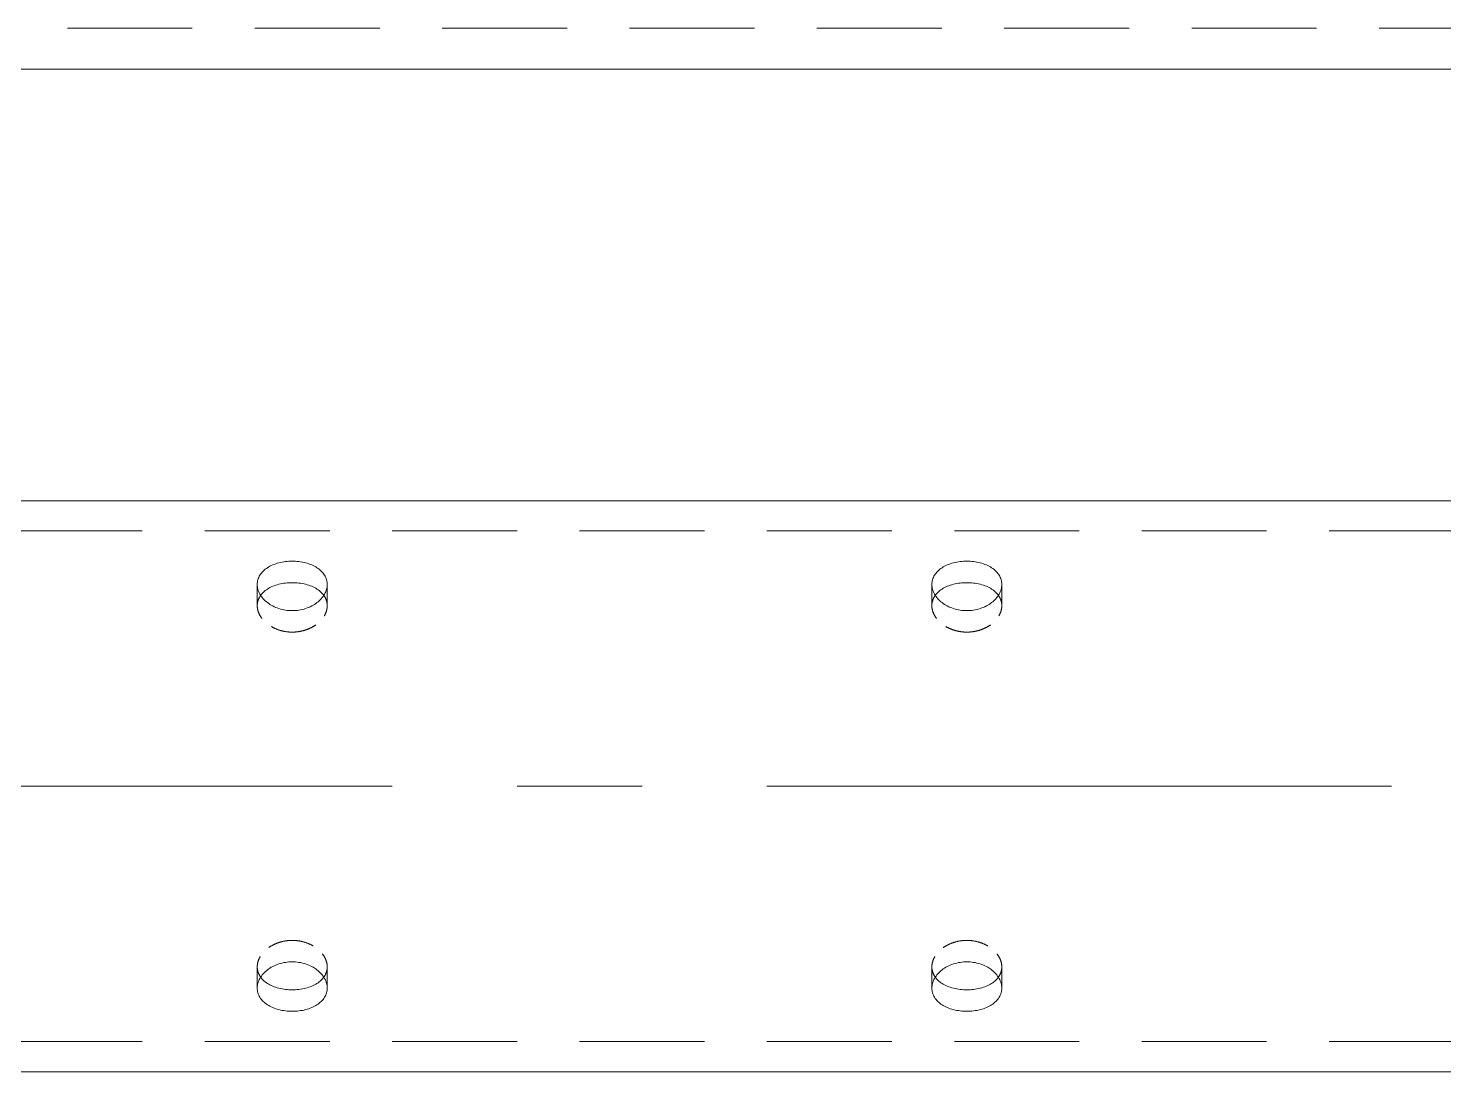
# Model space of a CAD drawing. Header units: millimetres. Extents: x -46397 to 283259, y -8690 to 23983.
# Drawn here: x 2265.3 to 2548.6, y 557.1 to 766 of the extents above; entities that cross this region are included whole.
import ezdxf

# ---------------------------------------------------------------- set-up
doc = ezdxf.new("R2010")
doc.units = ezdxf.units.MM
doc.linetypes.add('CENTER', pattern=[2, 1.25, -0.25, 0.25, -0.25])
doc.linetypes.add('HIDDENX2', pattern=[0.75, 0.5, -0.25])
doc.layers.add('DUONGTAM', color=1, linetype='CENTER', lineweight=0)
doc.layers.add('flashshoot', color=7, linetype='Continuous')

# ---------------------------------------------------------------- blocks, each defined once
blk = doc.blocks.new('A$C90275d84')
at = {"color": 1, "linetype": 'HIDDENX2', "lineweight": 0, "ltscale": 50}
blk.add_line((101.37, 1960), (101.37, -3000), dxfattribs=at)
at = {"color": 2, "linetype": 'Continuous', "lineweight": 0, "ltscale": 10}
blk.add_line((109.55, 1960), (109.55, -3000), dxfattribs=at)
blk = doc.blocks.new('A$C709efb1f')
at = {"color": 150, "linetype": 'Continuous', "lineweight": 0, "ltscale": 10}
for p, q in [((195.98, 1125), (195.98, -3000)), ((310.28, 1125), (310.28, -3000))]:
    blk.add_line(p, q, dxfattribs=at)
at = {"color": 1, "linetype": 'HIDDENX2', "lineweight": 0, "ltscale": 50}
for p, q in [((202, 1125), (202, -3000)), ((304.26, 1125), (304.26, -3000))]:
    blk.add_line(p, q, dxfattribs=at)
at = {"color": 1, "linetype": 'HIDDENX2', "lineweight": 0, "ltscale": 10}
for p, q in [((212.72, -953), (216.98, -953)), ((289.29, -953), (293.54, -953)), ((212.72, -967), (216.98, -967)), ((289.29, -967), (293.54, -967)), ((212.72, -1088), (216.98, -1088)), ((289.29, -1088), (293.54, -1088)), ((212.72, -1102), (216.98, -1102)), ((289.29, -1102), (293.54, -1102))]:
    blk.add_line(p, q, dxfattribs=at)
at = {"color": 150, "linetype": 'Continuous', "lineweight": 0, "ltscale": 10}
for points, knots in [([(217.97, -960), (217.97, -960.44), (217.94, -960.89), (217.8, -961.8), (217.69, -962.25), (217.41, -963.11), (217.24, -963.52), (216.84, -964.29), (216.61, -964.64), (216.13, -965.26), (215.87, -965.55), (215.29, -966.07), (214.98, -966.29), (214.34, -966.65), (214.01, -966.78), (213.36, -966.96), (213.03, -967), (212.41, -967), (212.09, -966.96), (211.47, -966.78), (211.16, -966.65), (210.58, -966.29), (210.3, -966.07), (209.8, -965.55), (209.57, -965.26), (209.17, -964.64), (208.99, -964.29), (208.66, -963.52), (208.52, -963.11), (208.3, -962.25), (208.21, -961.8), (208.1, -960.89), (208.07, -960.44), (208.07, -959.56), (208.1, -959.11), (208.21, -958.2), (208.3, -957.75), (208.52, -956.89), (208.66, -956.48), (208.99, -955.71), (209.17, -955.36), (209.57, -954.74), (209.8, -954.45), (210.3, -953.93), (210.58, -953.71), (211.16, -953.35), (211.47, -953.22), (212.09, -953.04), (212.41, -953), (213.03, -953), (213.36, -953.04), (214.01, -953.22), (214.34, -953.35), (214.98, -953.71), (215.29, -953.93), (215.87, -954.45), (216.13, -954.74), (216.61, -955.36), (216.84, -955.71), (217.24, -956.48), (217.41, -956.89), (217.69, -957.75), (217.8, -958.2), (217.94, -959.11), (217.97, -959.56), (217.97, -960)], [0, 0, 0, 0, 1.319832, 1.319832, 2.639664, 2.639664, 3.959497, 3.959497, 5.279329, 5.279329, 6.599151, 6.599151, 7.918973, 7.918973, 9.238795, 9.238795, 10.558617, 10.558617, 11.878439, 11.878439, 13.198261, 13.198261, 14.518084, 14.518084, 15.837906, 15.837906, 17.157738, 17.157738, 18.47757, 18.47757, 19.797402, 19.797402, 21.117235, 21.117235, 22.437067, 22.437067, 23.756899, 23.756899, 25.076731, 25.076731, 26.396564, 26.396564, 27.716386, 27.716386, 29.036208, 29.036208, 30.35603, 30.35603, 31.675852, 31.675852, 32.995674, 32.995674, 34.315496, 34.315496, 35.635318, 35.635318, 36.95514, 36.95514, 38.274973, 38.274973, 39.594805, 39.594805, 40.914637, 40.914637, 42.234469, 42.234469, 42.234469, 42.234469]), ([(214.91, -953.68), (214.7, -953.83), (214.5, -954), (214.07, -954.45), (213.84, -954.74), (213.45, -955.36), (213.26, -955.71), (212.94, -956.48), (212.81, -956.89), (212.58, -957.75), (212.5, -958.2), (212.39, -959.11), (212.37, -959.56), (212.37, -960.44), (212.39, -960.89), (212.5, -961.8), (212.58, -962.25), (212.81, -963.11), (212.94, -963.52), (213.26, -964.29), (213.45, -964.64), (213.84, -965.26), (214.07, -965.55), (214.5, -966), (214.7, -966.17), (214.91, -966.32)], [13.547032, 13.547032, 13.547032, 13.547032, 14.522015, 14.522015, 15.842193, 15.842193, 17.162386, 17.162386, 18.48258, 18.48258, 19.802773, 19.802773, 21.122966, 21.122966, 22.44316, 22.44316, 23.763353, 23.763353, 25.083546, 25.083546, 26.40374, 26.40374, 27.723917, 27.723917, 28.6989, 28.6989, 28.6989, 28.6989]), ([(288.29, -960), (288.29, -959.56), (288.32, -959.11), (288.46, -958.2), (288.57, -957.75), (288.85, -956.89), (289.03, -956.48), (289.43, -955.71), (289.65, -955.36), (290.13, -954.74), (290.4, -954.45), (290.97, -953.93), (291.28, -953.71), (291.92, -953.35), (292.25, -953.22), (292.91, -953.04), (293.23, -953), (293.85, -953), (294.17, -953.04), (294.8, -953.22), (295.1, -953.35), (295.68, -953.71), (295.96, -953.93), (296.46, -954.45), (296.69, -954.74), (297.09, -955.36), (297.28, -955.71), (297.6, -956.48), (297.74, -956.89), (297.97, -957.75), (298.05, -958.2), (298.16, -959.11), (298.19, -959.56), (298.19, -960.44), (298.16, -960.89), (298.05, -961.8), (297.97, -962.25), (297.74, -963.11), (297.6, -963.52), (297.28, -964.29), (297.09, -964.64), (296.69, -965.26), (296.46, -965.55), (295.96, -966.07), (295.68, -966.29), (295.1, -966.65), (294.8, -966.78), (294.17, -966.96), (293.85, -967), (293.23, -967), (292.91, -966.96), (292.25, -966.78), (291.92, -966.65), (291.28, -966.29), (290.97, -966.07), (290.4, -965.55), (290.13, -965.26), (289.65, -964.64), (289.43, -964.29), (289.03, -963.52), (288.85, -963.11), (288.57, -962.25), (288.46, -961.8), (288.32, -960.89), (288.29, -960.44), (288.29, -960)], [0, 0, 0, 0, 1.319832, 1.319832, 2.639664, 2.639664, 3.959497, 3.959497, 5.279329, 5.279329, 6.599151, 6.599151, 7.918973, 7.918973, 9.238795, 9.238795, 10.558617, 10.558617, 11.878439, 11.878439, 13.198261, 13.198261, 14.518084, 14.518084, 15.837906, 15.837906, 17.157738, 17.157738, 18.47757, 18.47757, 19.797402, 19.797402, 21.117235, 21.117235, 22.437067, 22.437067, 23.756899, 23.756899, 25.076731, 25.076731, 26.396564, 26.396564, 27.716386, 27.716386, 29.036208, 29.036208, 30.35603, 30.35603, 31.675852, 31.675852, 32.995674, 32.995674, 34.315496, 34.315496, 35.635318, 35.635318, 36.95514, 36.95514, 38.274973, 38.274973, 39.594805, 39.594805, 40.914637, 40.914637, 42.234469, 42.234469, 42.234469, 42.234469]), ([(291.35, -966.32), (291.56, -966.17), (291.76, -966), (292.19, -965.55), (292.42, -965.26), (292.81, -964.64), (293, -964.29), (293.32, -963.52), (293.46, -963.11), (293.68, -962.25), (293.76, -961.8), (293.87, -960.89), (293.9, -960.44), (293.9, -959.56), (293.87, -959.11), (293.76, -958.2), (293.68, -957.75), (293.46, -956.89), (293.32, -956.48), (293, -955.71), (292.81, -955.36), (292.42, -954.74), (292.19, -954.45), (291.76, -954), (291.56, -953.83), (291.35, -953.68)], [13.547032, 13.547032, 13.547032, 13.547032, 14.522015, 14.522015, 15.842193, 15.842193, 17.162386, 17.162386, 18.48258, 18.48258, 19.802773, 19.802773, 21.122966, 21.122966, 22.44316, 22.44316, 23.763353, 23.763353, 25.083546, 25.083546, 26.40374, 26.40374, 27.723917, 27.723917, 28.6989, 28.6989, 28.6989, 28.6989]), ([(217.97, -1095), (217.97, -1095.44), (217.94, -1095.89), (217.8, -1096.8), (217.69, -1097.25), (217.41, -1098.11), (217.24, -1098.52), (216.84, -1099.29), (216.61, -1099.64), (216.13, -1100.26), (215.87, -1100.55), (215.29, -1101.07), (214.98, -1101.29), (214.34, -1101.65), (214.01, -1101.78), (213.36, -1101.96), (213.03, -1102), (212.41, -1102), (212.09, -1101.96), (211.47, -1101.78), (211.16, -1101.65), (210.58, -1101.29), (210.3, -1101.07), (209.8, -1100.55), (209.57, -1100.26), (209.17, -1099.64), (208.99, -1099.29), (208.66, -1098.52), (208.52, -1098.11), (208.3, -1097.25), (208.21, -1096.8), (208.1, -1095.89), (208.07, -1095.44), (208.07, -1094.56), (208.1, -1094.11), (208.21, -1093.2), (208.3, -1092.75), (208.52, -1091.89), (208.66, -1091.48), (208.99, -1090.71), (209.17, -1090.36), (209.57, -1089.74), (209.8, -1089.45), (210.3, -1088.93), (210.58, -1088.71), (211.16, -1088.35), (211.47, -1088.22), (212.09, -1088.04), (212.41, -1088), (213.03, -1088), (213.36, -1088.04), (214.01, -1088.22), (214.34, -1088.35), (214.98, -1088.71), (215.29, -1088.93), (215.87, -1089.45), (216.13, -1089.74), (216.61, -1090.36), (216.84, -1090.71), (217.24, -1091.48), (217.41, -1091.89), (217.69, -1092.75), (217.8, -1093.2), (217.94, -1094.11), (217.97, -1094.56), (217.97, -1095)], [0, 0, 0, 0, 1.319832, 1.319832, 2.639664, 2.639664, 3.959497, 3.959497, 5.279329, 5.279329, 6.599151, 6.599151, 7.918973, 7.918973, 9.238795, 9.238795, 10.558617, 10.558617, 11.878439, 11.878439, 13.198261, 13.198261, 14.518084, 14.518084, 15.837906, 15.837906, 17.157738, 17.157738, 18.47757, 18.47757, 19.797402, 19.797402, 21.117235, 21.117235, 22.437067, 22.437067, 23.756899, 23.756899, 25.076731, 25.076731, 26.396564, 26.396564, 27.716386, 27.716386, 29.036208, 29.036208, 30.35603, 30.35603, 31.675852, 31.675852, 32.995674, 32.995674, 34.315496, 34.315496, 35.635318, 35.635318, 36.95514, 36.95514, 38.274973, 38.274973, 39.594805, 39.594805, 40.914637, 40.914637, 42.234469, 42.234469, 42.234469, 42.234469]), ([(214.91, -1088.68), (214.7, -1088.83), (214.5, -1089), (214.07, -1089.45), (213.84, -1089.74), (213.45, -1090.36), (213.26, -1090.71), (212.94, -1091.48), (212.81, -1091.89), (212.58, -1092.75), (212.5, -1093.2), (212.39, -1094.11), (212.37, -1094.56), (212.37, -1095.44), (212.39, -1095.89), (212.5, -1096.8), (212.58, -1097.25), (212.81, -1098.11), (212.94, -1098.52), (213.26, -1099.29), (213.45, -1099.64), (213.84, -1100.26), (214.07, -1100.55), (214.5, -1101), (214.7, -1101.17), (214.91, -1101.32)], [13.547032, 13.547032, 13.547032, 13.547032, 14.522015, 14.522015, 15.842193, 15.842193, 17.162386, 17.162386, 18.48258, 18.48258, 19.802773, 19.802773, 21.122966, 21.122966, 22.44316, 22.44316, 23.763353, 23.763353, 25.083546, 25.083546, 26.40374, 26.40374, 27.723917, 27.723917, 28.6989, 28.6989, 28.6989, 28.6989]), ([(288.29, -1095), (288.29, -1094.56), (288.32, -1094.11), (288.46, -1093.2), (288.57, -1092.75), (288.85, -1091.89), (289.03, -1091.48), (289.43, -1090.71), (289.65, -1090.36), (290.13, -1089.74), (290.4, -1089.45), (290.97, -1088.93), (291.28, -1088.71), (291.92, -1088.35), (292.25, -1088.22), (292.91, -1088.04), (293.23, -1088), (293.85, -1088), (294.17, -1088.04), (294.8, -1088.22), (295.1, -1088.35), (295.68, -1088.71), (295.96, -1088.93), (296.46, -1089.45), (296.69, -1089.74), (297.09, -1090.36), (297.28, -1090.71), (297.6, -1091.48), (297.74, -1091.89), (297.97, -1092.75), (298.05, -1093.2), (298.16, -1094.11), (298.19, -1094.56), (298.19, -1095.44), (298.16, -1095.89), (298.05, -1096.8), (297.97, -1097.25), (297.74, -1098.11), (297.6, -1098.52), (297.28, -1099.29), (297.09, -1099.64), (296.69, -1100.26), (296.46, -1100.55), (295.96, -1101.07), (295.68, -1101.29), (295.1, -1101.65), (294.8, -1101.78), (294.17, -1101.96), (293.85, -1102), (293.23, -1102), (292.91, -1101.96), (292.25, -1101.78), (291.92, -1101.65), (291.28, -1101.29), (290.97, -1101.07), (290.4, -1100.55), (290.13, -1100.26), (289.65, -1099.64), (289.43, -1099.29), (289.03, -1098.52), (288.85, -1098.11), (288.57, -1097.25), (288.46, -1096.8), (288.32, -1095.89), (288.29, -1095.44), (288.29, -1095)], [0, 0, 0, 0, 1.319832, 1.319832, 2.639664, 2.639664, 3.959497, 3.959497, 5.279329, 5.279329, 6.599151, 6.599151, 7.918973, 7.918973, 9.238795, 9.238795, 10.558617, 10.558617, 11.878439, 11.878439, 13.198261, 13.198261, 14.518084, 14.518084, 15.837906, 15.837906, 17.157738, 17.157738, 18.47757, 18.47757, 19.797402, 19.797402, 21.117235, 21.117235, 22.437067, 22.437067, 23.756899, 23.756899, 25.076731, 25.076731, 26.396564, 26.396564, 27.716386, 27.716386, 29.036208, 29.036208, 30.35603, 30.35603, 31.675852, 31.675852, 32.995674, 32.995674, 34.315496, 34.315496, 35.635318, 35.635318, 36.95514, 36.95514, 38.274973, 38.274973, 39.594805, 39.594805, 40.914637, 40.914637, 42.234469, 42.234469, 42.234469, 42.234469]), ([(291.35, -1101.32), (291.56, -1101.17), (291.76, -1101), (292.19, -1100.55), (292.42, -1100.26), (292.81, -1099.64), (293, -1099.29), (293.32, -1098.52), (293.46, -1098.11), (293.68, -1097.25), (293.76, -1096.8), (293.87, -1095.89), (293.9, -1095.44), (293.9, -1094.56), (293.87, -1094.11), (293.76, -1093.2), (293.68, -1092.75), (293.46, -1091.89), (293.32, -1091.48), (293, -1090.71), (292.81, -1090.36), (292.42, -1089.74), (292.19, -1089.45), (291.76, -1089), (291.56, -1088.83), (291.35, -1088.68)], [13.547032, 13.547032, 13.547032, 13.547032, 14.522015, 14.522015, 15.842193, 15.842193, 17.162386, 17.162386, 18.48258, 18.48258, 19.802773, 19.802773, 21.122966, 21.122966, 22.44316, 22.44316, 23.763353, 23.763353, 25.083546, 25.083546, 26.40374, 26.40374, 27.723917, 27.723917, 28.6989, 28.6989, 28.6989, 28.6989])]:
    blk.add_open_spline(points, degree=3, knots=knots, dxfattribs=at)
at = {"color": 1, "linetype": 'HIDDENX2', "lineweight": 0, "ltscale": 10}
for points, knots in [([(222.27, -960), (222.27, -959.56), (222.23, -959.11), (222.09, -958.2), (221.98, -957.75), (221.7, -956.89), (221.52, -956.48), (221.12, -955.71), (220.89, -955.36), (220.41, -954.74), (220.14, -954.45), (219.55, -953.93), (219.24, -953.71), (218.6, -953.35), (218.27, -953.22), (217.61, -953.04), (217.29, -953), (216.67, -953), (216.35, -953.04), (215.73, -953.22), (215.42, -953.35), (215.06, -953.58), (214.98, -953.63), (214.91, -953.68)], [0, 0, 0, 0, 1.320193, 1.320193, 2.640387, 2.640387, 3.96058, 3.96058, 5.280773, 5.280773, 6.600951, 6.600951, 7.921128, 7.921128, 9.241306, 9.241306, 10.561483, 10.561483, 11.881661, 11.881661, 13.201838, 13.201838, 13.547032, 13.547032, 13.547032, 13.547032]), ([(291.35, -953.68), (291.28, -953.63), (291.21, -953.58), (290.84, -953.35), (290.54, -953.22), (289.91, -953.04), (289.6, -953), (288.97, -953), (288.65, -953.04), (287.99, -953.22), (287.66, -953.35), (287.02, -953.71), (286.71, -953.93), (286.13, -954.45), (285.86, -954.74), (285.38, -955.36), (285.15, -955.71), (284.74, -956.48), (284.57, -956.89), (284.28, -957.75), (284.17, -958.2), (284.03, -959.11), (284, -959.56), (284, -960)], [28.6989, 28.6989, 28.6989, 28.6989, 29.044094, 29.044094, 30.364272, 30.364272, 31.684449, 31.684449, 33.004627, 33.004627, 34.324804, 34.324804, 35.644982, 35.644982, 36.965159, 36.965159, 38.285352, 38.285352, 39.605546, 39.605546, 40.925739, 40.925739, 42.245932, 42.245932, 42.245932, 42.245932]), ([(214.91, -966.32), (214.98, -966.37), (215.06, -966.42), (215.42, -966.65), (215.73, -966.78), (216.35, -966.96), (216.67, -967), (217.29, -967), (217.61, -966.96), (218.27, -966.78), (218.6, -966.65), (219.24, -966.29), (219.55, -966.07), (220.14, -965.55), (220.41, -965.26), (220.89, -964.64), (221.12, -964.29), (221.52, -963.52), (221.7, -963.11), (221.98, -962.25), (222.09, -961.8), (222.23, -960.89), (222.27, -960.44), (222.27, -960)], [28.6989, 28.6989, 28.6989, 28.6989, 29.044094, 29.044094, 30.364272, 30.364272, 31.684449, 31.684449, 33.004627, 33.004627, 34.324804, 34.324804, 35.644982, 35.644982, 36.965159, 36.965159, 38.285352, 38.285352, 39.605546, 39.605546, 40.925739, 40.925739, 42.245932, 42.245932, 42.245932, 42.245932]), ([(284, -960), (284, -960.44), (284.03, -960.89), (284.17, -961.8), (284.28, -962.25), (284.57, -963.11), (284.74, -963.52), (285.15, -964.29), (285.38, -964.64), (285.86, -965.26), (286.13, -965.55), (286.71, -966.07), (287.02, -966.29), (287.66, -966.65), (287.99, -966.78), (288.65, -966.96), (288.97, -967), (289.6, -967), (289.91, -966.96), (290.54, -966.78), (290.84, -966.65), (291.21, -966.42), (291.28, -966.37), (291.35, -966.32)], [0, 0, 0, 0, 1.320193, 1.320193, 2.640387, 2.640387, 3.96058, 3.96058, 5.280773, 5.280773, 6.600951, 6.600951, 7.921128, 7.921128, 9.241306, 9.241306, 10.561483, 10.561483, 11.881661, 11.881661, 13.201838, 13.201838, 13.547032, 13.547032, 13.547032, 13.547032]), ([(222.27, -1095), (222.27, -1094.56), (222.23, -1094.11), (222.09, -1093.2), (221.98, -1092.75), (221.7, -1091.89), (221.52, -1091.48), (221.12, -1090.71), (220.89, -1090.36), (220.41, -1089.74), (220.14, -1089.45), (219.55, -1088.93), (219.24, -1088.71), (218.6, -1088.35), (218.27, -1088.22), (217.61, -1088.04), (217.29, -1088), (216.67, -1088), (216.35, -1088.04), (215.73, -1088.22), (215.42, -1088.35), (215.06, -1088.58), (214.98, -1088.63), (214.91, -1088.68)], [0, 0, 0, 0, 1.320193, 1.320193, 2.640387, 2.640387, 3.96058, 3.96058, 5.280773, 5.280773, 6.600951, 6.600951, 7.921128, 7.921128, 9.241306, 9.241306, 10.561483, 10.561483, 11.881661, 11.881661, 13.201838, 13.201838, 13.547032, 13.547032, 13.547032, 13.547032]), ([(291.35, -1088.68), (291.28, -1088.63), (291.21, -1088.58), (290.84, -1088.35), (290.54, -1088.22), (289.91, -1088.04), (289.6, -1088), (288.97, -1088), (288.65, -1088.04), (287.99, -1088.22), (287.66, -1088.35), (287.02, -1088.71), (286.71, -1088.93), (286.13, -1089.45), (285.86, -1089.74), (285.38, -1090.36), (285.15, -1090.71), (284.74, -1091.48), (284.57, -1091.89), (284.28, -1092.75), (284.17, -1093.2), (284.03, -1094.11), (284, -1094.56), (284, -1095)], [28.6989, 28.6989, 28.6989, 28.6989, 29.044094, 29.044094, 30.364272, 30.364272, 31.684449, 31.684449, 33.004627, 33.004627, 34.324804, 34.324804, 35.644982, 35.644982, 36.965159, 36.965159, 38.285352, 38.285352, 39.605546, 39.605546, 40.925739, 40.925739, 42.245932, 42.245932, 42.245932, 42.245932]), ([(214.91, -1101.32), (214.98, -1101.37), (215.06, -1101.42), (215.42, -1101.65), (215.73, -1101.78), (216.35, -1101.96), (216.67, -1102), (217.29, -1102), (217.61, -1101.96), (218.27, -1101.78), (218.6, -1101.65), (219.24, -1101.29), (219.55, -1101.07), (220.14, -1100.55), (220.41, -1100.26), (220.89, -1099.64), (221.12, -1099.29), (221.52, -1098.52), (221.7, -1098.11), (221.98, -1097.25), (222.09, -1096.8), (222.23, -1095.89), (222.27, -1095.44), (222.27, -1095)], [28.6989, 28.6989, 28.6989, 28.6989, 29.044094, 29.044094, 30.364272, 30.364272, 31.684449, 31.684449, 33.004627, 33.004627, 34.324804, 34.324804, 35.644982, 35.644982, 36.965159, 36.965159, 38.285352, 38.285352, 39.605546, 39.605546, 40.925739, 40.925739, 42.245932, 42.245932, 42.245932, 42.245932]), ([(284, -1095), (284, -1095.44), (284.03, -1095.89), (284.17, -1096.8), (284.28, -1097.25), (284.57, -1098.11), (284.74, -1098.52), (285.15, -1099.29), (285.38, -1099.64), (285.86, -1100.26), (286.13, -1100.55), (286.71, -1101.07), (287.02, -1101.29), (287.66, -1101.65), (287.99, -1101.78), (288.65, -1101.96), (288.97, -1102), (289.6, -1102), (289.91, -1101.96), (290.54, -1101.78), (290.84, -1101.65), (291.21, -1101.42), (291.28, -1101.37), (291.35, -1101.32)], [0, 0, 0, 0, 1.320193, 1.320193, 2.640387, 2.640387, 3.96058, 3.96058, 5.280773, 5.280773, 6.600951, 6.600951, 7.921128, 7.921128, 9.241306, 9.241306, 10.561483, 10.561483, 11.881661, 11.881661, 13.201838, 13.201838, 13.547032, 13.547032, 13.547032, 13.547032])]:
    blk.add_open_spline(points, degree=3, knots=knots, dxfattribs=at)
at = {"layer": 'DUONGTAM', "ltscale": 100}
blk.add_line((253.13, 1125), (253.13, -3000), dxfattribs=at)

msp = doc.modelspace()

# ---------------------------------------------------------------- block references
at = {"layer": 'flashshoot', "rotation": 270}
for name in ['A$C90275d84', 'A$C709efb1f']:
    msp.add_blockref(name, (3413.15, 867.35, -1.5), dxfattribs=at)

doc.saveas('drawing.dxf')
